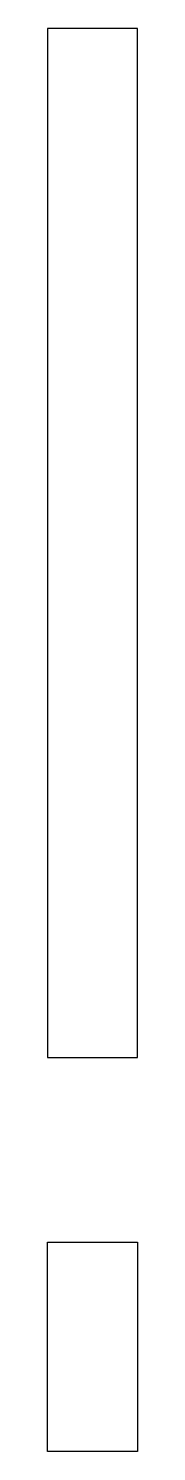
# Model space of a CAD drawing. Header units: metres. Extents: x -18.5 to -15.6, y -1.1 to 46.5.
import ezdxf

# ---------------------------------------------------------------- set-up
doc = ezdxf.new("R2010")
doc.units = ezdxf.units.M

msp = doc.modelspace()

# ---------------------------------------------------------------- linework, layer by layer
for p, q in [((-17.585, 46.5), (-18.55, 46.5)), ((-18.55, 46.5), (-18.55, 45.069)), ((-15.55, 46.5), (-17.585, 46.5)), ((-15.55, 46.458), (-15.55, 46.5)), ((-15.55, 46.261), (-15.55, 46.458)), ((-15.55, 46.257), (-15.55, 46.261)), ((-15.55, 46.236), (-15.55, 46.257)), ((-15.55, 46.194), (-15.55, 46.236)), ((-15.55, 46.125), (-15.55, 46.194)), ((-15.55, 46.023), (-15.55, 46.125)), ((-15.55, 45.888), (-15.55, 46.023)), ((-15.55, 45.727), (-15.55, 45.888)), ((-15.55, 45.563), (-15.55, 45.727)), ((-15.55, 45.43), (-15.55, 45.563)), ((-15.55, 45.356), (-15.55, 45.43)), ((-15.55, 41.427), (-15.55, 45.356)), ((-18.55, 45.069), (-18.55, 44.993)), ((-18.55, 44.993), (-18.55, 44.838)), ((-18.55, 44.838), (-18.55, 44.605)), ((-18.55, 44.605), (-18.55, 44.306)), ((-18.55, 44.306), (-18.55, 43.615)), ((-18.55, 43.615), (-18.55, 43.363)), ((-18.55, 43.363), (-18.55, 43.051)), ((-18.55, 43.051), (-18.55, 42.751)), ((-18.55, 42.751), (-18.55, 42.421)), ((-18.55, 42.421), (-18.55, 42.068)), ((-18.55, 42.068), (-18.55, 41.723)), ((-18.55, 41.723), (-18.55, 41.416)), ((-18.55, 41.416), (-18.55, 40.398)), ((-15.55, 15.753), (-15.55, 41.427)), ((-18.55, 40.398), (-18.55, 31.722)), ((-18.55, 31.722), (-18.55, 29.859)), ((-18.55, 29.859), (-18.55, 24.565)), ((-18.55, 24.565), (-18.55, 18.166)), ((-18.55, 18.166), (-18.55, 14.013)), ((-15.55, 14.013), (-15.55, 15.753)), ((-18.55, 14.013), (-18.55, 13.239)), ((-15.55, 13.239), (-15.55, 14.013)), ((-18.55, 13.239), (-18.55, 13.126)), ((-18.55, 13.126), (-18.55, 12.966)), ((-18.55, 12.966), (-18.55, 12.792)), ((-15.55, 13.126), (-15.55, 13.239)), ((-15.55, 12.966), (-15.55, 13.126)), ((-15.55, 12.792), (-15.55, 12.966)), ((-18.55, 12.792), (-18.55, 12.628)), ((-18.55, 12.628), (-18.55, 12.491)), ((-18.55, 12.491), (-18.55, 12.384)), ((-18.55, 12.384), (-18.55, 12.309)), ((-15.55, 12.628), (-15.55, 12.792)), ((-15.55, 12.491), (-15.55, 12.628)), ((-15.55, 12.384), (-15.55, 12.491)), ((-15.55, 12.309), (-15.55, 12.384)), ((-18.55, 12.309), (-18.55, 12.078)), ((-18.55, 12.078), (-15.829, 12.078)), ((-15.829, 12.078), (-15.55, 12.078)), ((-15.829, 12.078), (-15.829, 12.078)), ((-15.55, 12.261), (-15.55, 12.309)), ((-15.55, 12.078), (-15.55, 12.261)), ((-18.55, 5.696), (-18.55, 5.9)), ((-18.55, 5.9), (-18.234, 5.9)), ((-18.234, 5.9), (-15.55, 5.9)), ((-18.234, 5.9), (-18.234, 5.9)), ((-15.55, 5.9), (-15.55, 5.727)), ((-15.55, 5.727), (-15.55, 5.696)), ((-18.55, 5.641), (-18.55, 5.696)), ((-18.55, 5.556), (-18.55, 5.641)), ((-18.55, 5.437), (-18.55, 5.556)), ((-18.55, 5.292), (-18.55, 5.437)), ((-18.55, 5.139), (-18.55, 5.292)), ((-15.55, 5.696), (-15.55, 5.641)), ((-15.55, 5.641), (-15.55, 5.556)), ((-15.55, 5.556), (-15.55, 5.437)), ((-15.55, 5.437), (-15.55, 5.292)), ((-15.55, 5.292), (-15.55, 5.139)), ((-18.55, 5.009), (-18.55, 5.139)), ((-18.55, 3.327), (-18.55, 5.009)), ((-15.55, 5.139), (-15.55, 5.009)), ((-15.55, 5.009), (-15.55, 0.087)), ((-18.55, 3.015), (-18.55, 3.327)), ((-18.55, 2.715), (-18.55, 3.015)), ((-18.55, 2.423), (-18.55, 2.715)), ((-18.55, 2.195), (-18.55, 2.423)), ((-18.55, 1.469), (-18.55, 2.195)), ((-18.55, 1.19), (-18.55, 1.469)), ((-18.55, 0.984), (-18.55, 1.19)), ((-18.55, 0.856), (-18.55, 0.984)), ((-18.55, -0.343), (-18.55, 0.856)), ((-15.55, 0.087), (-15.55, -0.072)), ((-18.55, -0.419), (-18.55, -0.343)), ((-18.55, -0.443), (-18.55, -0.419)), ((-18.55, -1.1), (-18.55, -0.443)), ((-15.55, -0.072), (-15.55, -0.251)), ((-15.55, -0.251), (-15.55, -0.418)), ((-15.55, -0.418), (-15.55, -0.554)), ((-15.55, -0.554), (-15.55, -0.655)), ((-15.55, -0.655), (-15.55, -0.722)), ((-15.55, -0.722), (-15.55, -0.763)), ((-15.55, -0.763), (-15.55, -1.007)), ((-15.588, -1.1), (-18.55, -1.1)), ((-15.55, -1.1), (-15.588, -1.1)), ((-15.55, -1.007), (-15.55, -1.027)), ((-15.55, -1.027), (-15.55, -1.04)), ((-15.55, -1.04), (-15.55, -1.048)), ((-15.55, -1.048), (-15.55, -1.1))]:
    msp.add_line(p, q)

doc.saveas('drawing.dxf')
